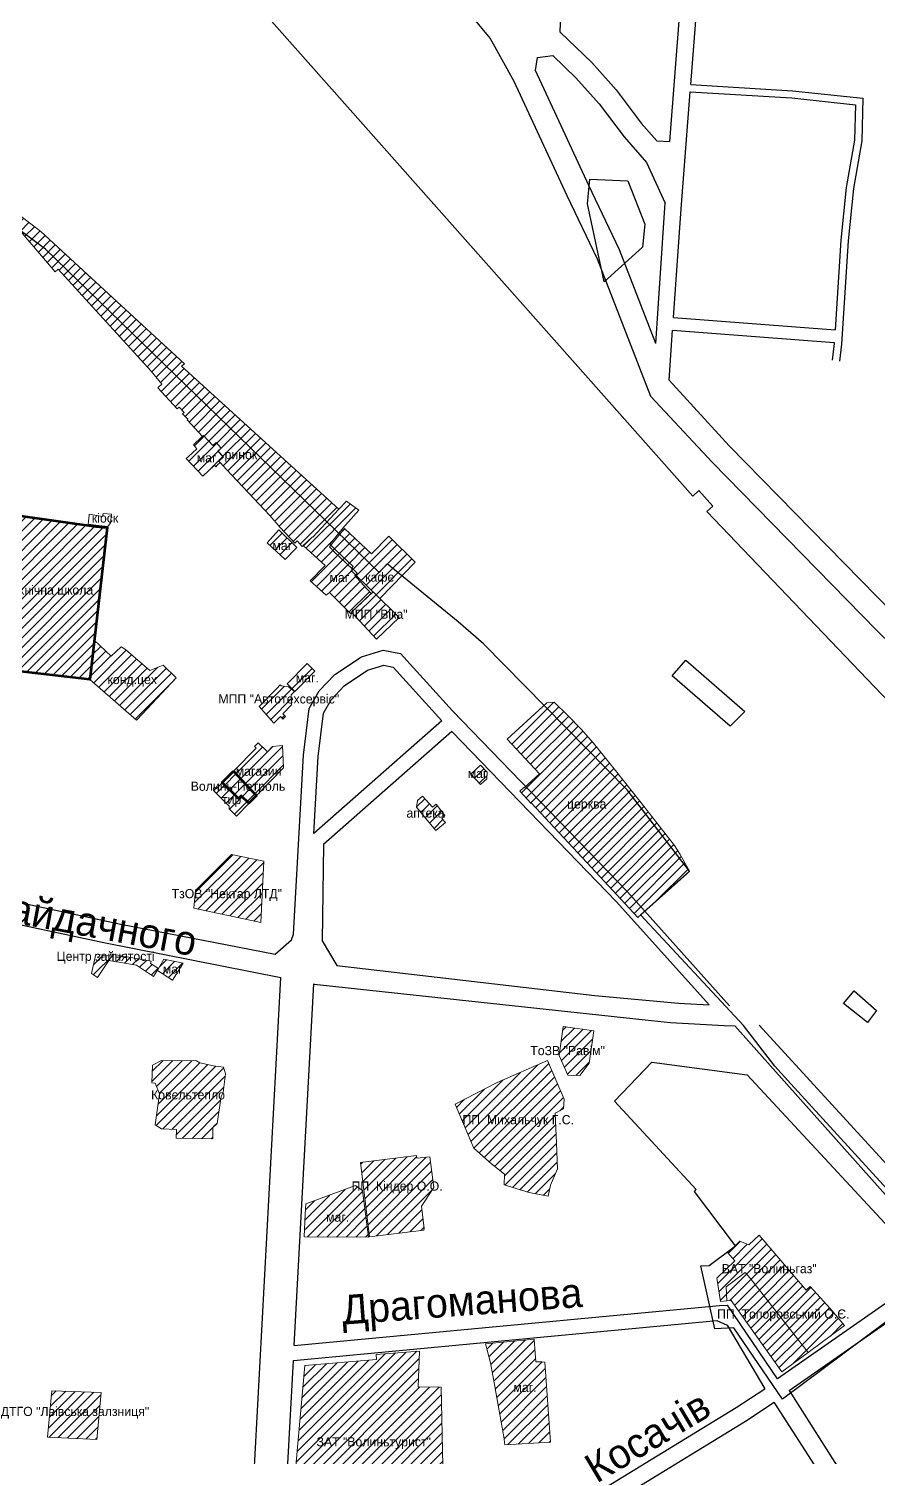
# Model space of a CAD drawing. Header units: millimetres. Extents: x 1379499 to 1411715, y 5652947 to 5671991.
# Drawn here: x 1403749 to 1404213, y 5658619 to 5659398 of the extents above; entities that cross this region are included whole.
import ezdxf
from ezdxf.enums import TextEntityAlignment as Align

# ---------------------------------------------------------------- set-up
doc = ezdxf.new("R2010")
doc.units = ezdxf.units.MM
doc.layers.add('_5Інше', color=252, linetype='Continuous', lineweight=25)
for name, color, linetype in [('вулиці', 7, 'Continuous'), ('ВулНазва', 7, 'Continuous'), ('на область', 5, 'Continuous')]:
    doc.layers.add(name, color=color, linetype=linetype)
picture_1 = doc.add_image_def('image1.bmp', size_in_pixel=(3370, 2384))
pattern_1 = [(45, (19203.3615, -9190.9644), (-2.6516504294, 2.6516504294), [])]

# ---------------------------------------------------------------- blocks, each defined once
blk = doc.blocks.new('ЛвЗд')
at = {"layer": '_5Інше', "color": 204, "linetype": 'Continuous'}
for points in [[(47723.211, 26396.857), (47977.079, 26107.139)], [(47624.72, 26243.919), (47513.153, 26326.874)], [(47920.638, 26266.963), (47922.009, 26280.367)], [(47922.009, 26280.367), (47942.671, 26279.36)], [(47942.671, 26279.36), (47951.894, 26255.607)], [(47929.485, 26224.367), (47920.638, 26266.963)], [(47951.894, 26255.607), (47950.462, 26243.084)], [(47805.651, 26066.481), (47624.72, 26243.919)], [(47929.485, 26224.367), (47950.462, 26243.084)], [(47977.079, 26107.139), (47980.455, 26110.157)], [(47980.455, 26110.157), (47988.05, 26101.638)], [(47988.05, 26101.638), (47984.657, 26098.665)], [(47984.657, 26098.665), (48103.333, 25973.135)], [(47810.065, 26071.1), (47805.651, 26066.481)], [(47848.732, 26039.341), (47810.065, 26071.1)], [(47862.416, 26027.223), (47848.732, 26039.341)], [(47940.318, 25947.027), (47862.416, 26027.223)], [(47965.281, 26009.154), (47972.731, 26017.561)], [(47972.731, 26017.561), (48004.843, 25989.514)], [(47996.712, 25981.399), (47965.281, 26009.154)], [(48004.843, 25989.514), (47996.712, 25981.399)], [(47974.058, 25902.431), (47940.318, 25947.027)], [(47947.158, 25878.927), (47974.058, 25902.431)], [(48003.117, 25818.085), (47947.158, 25878.927)], [(48057.653, 25829.754), (48063.573, 25836.742)], [(48063.573, 25836.742), (48075.79, 25825.909)], [(48070.837, 25819.377), (48057.653, 25829.754)], [(48075.79, 25825.909), (48070.837, 25819.377)], [(48020.106, 25795.81), (48003.117, 25818.085)], [(47932.523, 25777.357), (47952.968, 25798.506)], [(47952.968, 25798.506), (48004.867, 25791.225)], [(48028.653, 25786.214), (48020.106, 25795.81)], [(48004.867, 25791.225), (48105.291, 25681.834)], [(48144.53, 25658.031), (48028.653, 25786.214)], [(47976.808, 25728.749), (47932.523, 25777.357)], [(47975.865, 25727.78), (47976.808, 25728.749)], [(47998, 25698), (47975.865, 25727.78)], [(47983.539, 25687.267), (47998, 25698)], [(47979.021, 25687.082), (47983.539, 25687.267)], [(47986.524, 25652.809), (47979.021, 25687.082)], [(48101.48, 25671.97), (48023.101, 25614.147)], [(47996.795, 25653.33), (47986.524, 25652.809)], [(48023.101, 25614.147), (47996.795, 25653.33)]]:
    blk.add_lwpolyline(points, dxfattribs=at)

msp = doc.modelspace()

# ---------------------------------------------------------------- hatches: boundary and pattern name
at = {"layer": 'вулиці', "lineweight": -2}
h = msp.add_hatch(dxfattribs=at)
h.set_pattern_fill('ANSI31', color=2, scale=30, style=0)
h.set_pattern_definition(pattern_1)
h.paths.add_polyline_path([(1403880.85, 5659132.73), (1403886.61, 5659126.32), (1403894.49, 5659117.79), (1403895.75, 5659118.93), (1403898.54, 5659115.87), (1403904.2, 5659121.15), (1403904.4, 5659120.98), (1403918.57, 5659136.18), (1403832.77, 5659214.25), (1403834.23, 5659215.53), (1403755.89, 5659287.65), (1403683.3, 5659343.09), (1403678.3, 5659335.18), (1403673.04, 5659326.35), (1403665.96, 5659330.57), (1403662.14, 5659325.16), (1403709.55, 5659292.99), (1403714.25, 5659290.01), (1403716.81, 5659288.24), (1403721.14, 5659294.19), (1403723.3, 5659291.46), (1403730.56, 5659298.9), (1403736.16, 5659293.35), (1403736.86, 5659293.93), (1403739.34, 5659291.06), (1403740.24, 5659291.81), (1403742.78, 5659288.77), (1403743.58, 5659289.43), (1403763.74, 5659265.69), (1403765.41, 5659267.11), (1403816.13, 5659211.46), (1403821.97, 5659204.53), (1403820.13, 5659202.85), (1403819.72, 5659202.51), (1403830.33, 5659190.91), (1403831.38, 5659191.89), (1403834.09, 5659189.02), (1403833.31, 5659188.28), (1403836.1, 5659185.31), (1403835.75, 5659184.99), (1403844.06, 5659175.9), (1403844.65, 5659176.45), (1403849.8, 5659171), (1403851.6, 5659172.7), (1403854.4, 5659169.61), (1403852.63, 5659167.96), (1403855.52, 5659164.88), (1403853.01, 5659162.51), (1403853.77, 5659161.7), (1403857.19, 5659157.97)])
h = msp.add_hatch(dxfattribs=at)
h.set_pattern_fill('ANSI31', color=2, scale=30, style=0)
h.set_pattern_definition(pattern_1)
h.paths.add_polyline_path([(1403841.05, 5659169.23), (1403836.4, 5659164.85), (1403835.31, 5659163.82), (1403844.27, 5659154.28), (1403850.61, 5659160.25), (1403851.36, 5659159.44), (1403852.13, 5659160.22), (1403853.73, 5659161.67), (1403852.96, 5659162.47), (1403855.47, 5659164.84), (1403852.58, 5659167.92), (1403854.35, 5659169.57), (1403851.56, 5659172.66), (1403849.75, 5659170.96), (1403844.6, 5659176.41), (1403843.68, 5659175.54), (1403839.14, 5659171.28)])
h.paths.add_polyline_path([(1403839.32, 5659161.73), (1403853.49, 5659161.73), (1403853.49, 5659166.73), (1403839.32, 5659166.73)], flags=24)
h = msp.add_hatch(dxfattribs=at)
h.set_pattern_fill('ANSI31', color=5, scale=30, style=0)
h.set_pattern_definition(pattern_1)
h.paths.add_polyline_path([(1403704.74, 5659138.31), (1403701.84, 5659124.12), (1403701.21, 5659119.1), (1403698.12, 5659119.5), (1403697.41, 5659113.9), (1403700.5, 5659113.5), (1403698.37, 5659096.78), (1403694.93, 5659071.87), (1403693.48, 5659059.59), (1403717.15, 5659056.62), (1403716.51, 5659050.92), (1403782.68, 5659043.42), (1403785.1, 5659064.86), (1403785.11, 5659064.86), (1403785.1, 5659064.86), (1403785.1, 5659064.86), (1403785.11, 5659064.86), (1403792.06, 5659126.19), (1403785.9, 5659126.89)])
h.paths.add_polyline_path([(1403680.63, 5659088.5), (1403803.13, 5659088.5), (1403803.13, 5659096), (1403680.63, 5659096)], flags=9)
h.paths.add_polyline_path([(1403688.08, 5658996.96), (1403710.64, 5659155.36), (1403686.88, 5659158.75), (1403664.32, 5659000.34)], flags=9)
h = msp.add_hatch(dxfattribs=at)
h.set_pattern_fill('ANSI31', color=2, scale=30, style=0)
h.set_pattern_definition(pattern_1)
h.paths.add_polyline_path([(1403916.17, 5659112.86), (1403913.39, 5659115.72), (1403914.16, 5659116.66), (1403913.68, 5659117.16), (1403918.51, 5659123.02), (1403912.1, 5659129.24), (1403904.4, 5659120.98), (1403904.2, 5659121.15), (1403899.24, 5659116.17), (1403911.16, 5659105.57), (1403902.94, 5659097.21), (1403911.56, 5659089.31), (1403913.39, 5659090.85), (1403924.82, 5659079.29), (1403925.52, 5659080), (1403936.22, 5659090.16), (1403928.37, 5659098.73), (1403927.23, 5659100.06), (1403927.66, 5659100.49), (1403925.34, 5659102.79), (1403926.04, 5659103.47)])
h.paths.add_polyline_path([(1403921.87, 5659127.1), (1403923.81, 5659129.31), (1403929.4, 5659135.79), (1403922.78, 5659140.69), (1403918.57, 5659136.18), (1403912.1, 5659129.24), (1403918.51, 5659123.02)])
h.paths.add_polyline_path([(1403911.76, 5659096.43), (1403925.92, 5659096.43), (1403925.92, 5659101.43), (1403911.76, 5659101.43)], flags=24)
h.paths.add_polyline_path([(1403915.54, 5659075.29), (1403962.21, 5659075.29), (1403962.21, 5659082.79), (1403915.54, 5659082.79)], flags=9)
h = msp.add_hatch(dxfattribs=at)
h.set_pattern_fill('ANSI31', color=2, scale=30, style=0)
h.set_pattern_definition(pattern_1)
h.paths.add_polyline_path([(1403879.44, 5659117.85), (1403889.32, 5659108.72), (1403895.7, 5659115.4), (1403885.77, 5659125.05)])
h.paths.add_polyline_path([(1403880.58, 5659113.91), (1403894.75, 5659113.91), (1403894.75, 5659118.91), (1403880.58, 5659118.91)], flags=25)
h = msp.add_hatch(dxfattribs=at)
h.set_pattern_fill('ANSI31', color=2, scale=30, style=0)
h.set_pattern_definition(pattern_1)
h.paths.add_polyline_path([(1403919, 5659122.54), (1403913.39, 5659115.72), (1403916.17, 5659112.86), (1403926.04, 5659103.47), (1403925.34, 5659102.79), (1403928.23, 5659099.92), (1403940.87, 5659087.53), (1403952.92, 5659099.83), (1403944.85, 5659106.39), (1403940.46, 5659101.74)])
h.paths.add_polyline_path([(1403944.85, 5659106.39), (1403952.92, 5659099.83), (1403960.25, 5659107.31), (1403945.78, 5659121.48), (1403936.4, 5659111.89), (1403921.58, 5659125.67), (1403919, 5659122.54), (1403940.46, 5659101.74)])
h.paths.add_polyline_path([(1403930.87, 5659096.06), (1403950.87, 5659096.06), (1403950.87, 5659101.06), (1403930.87, 5659101.06)], flags=25)
h = msp.add_hatch(dxfattribs=at)
h.set_pattern_fill('ANSI31', color=2, scale=30, style=0)
h.set_pattern_definition(pattern_1)
h.paths.add_polyline_path([(1403925.52, 5659080), (1403939.07, 5659065.27), (1403951.51, 5659077.12), (1403940.94, 5659087.6), (1403940.87, 5659087.53), (1403937.22, 5659091.11)])
h.paths.add_polyline_path([(1403915.54, 5659075.29), (1403962.21, 5659075.29), (1403962.21, 5659082.79), (1403915.54, 5659082.79)], flags=9)
h = msp.add_hatch(dxfattribs=at)
h.set_pattern_fill('ANSI31', color=2, scale=30, style=0)
h.set_pattern_definition(pattern_1)
h.paths.add_polyline_path([(1403829.81, 5659044.23), (1403822.65, 5659051.2), (1403815.34, 5659048.23), (1403802.11, 5659059.67), (1403799.73, 5659061.21), (1403794.3, 5659056.1), (1403785.1, 5659064.86), (1403782.68, 5659043.42), (1403808.1, 5659021.16), (1403811.41, 5659024.69)])
h.paths.add_polyline_path([(1403787.27, 5659039.5), (1403824.35, 5659039.5), (1403824.35, 5659045.75), (1403787.27, 5659045.75)], flags=24)
h = msp.add_hatch(dxfattribs=at)
h.set_pattern_fill('ANSI31', color=2, scale=30, style=0)
h.set_pattern_definition(pattern_1)
h.paths.add_polyline_path([(1403890.4, 5659040.96), (1403894.6, 5659036.87), (1403905.41, 5659047.97), (1403901.21, 5659052.07)])
h.paths.add_polyline_path([(1403893.43, 5659041.73), (1403909.26, 5659041.73), (1403909.26, 5659046.73), (1403893.43, 5659046.73)], flags=9)
h = msp.add_hatch(dxfattribs=at)
h.set_pattern_fill('ANSI31', color=2, scale=30, style=0)
h.set_pattern_definition(pattern_1)
h.paths.add_polyline_path([(1403884.67, 5659038.41), (1403875, 5659028.67), (1403883.11, 5659019.58), (1403886.63, 5659023.16), (1403888.06, 5659021.76), (1403889.46, 5659023.18), (1403888.04, 5659024.59), (1403892.76, 5659029.57), (1403892.45, 5659035.05), (1403894.28, 5659036.87), (1403891.1, 5659039.33), (1403887.08, 5659039.95), (1403886.59, 5659040.43)])
h.paths.add_polyline_path([(1403839.94, 5659028.38), (1403931.6, 5659028.38), (1403931.6, 5659035.88), (1403839.94, 5659035.88)], flags=9)
h = msp.add_hatch(dxfattribs=at)
h.set_pattern_fill('ANSI31', color=5, scale=30, style=0)
h.set_pattern_definition([(45, (19208.233, -9214.386), (-2.6516504294, 2.6516504294), [])])
h.paths.add_polyline_path([(1404020.95, 5659020.46), (1404010.37, 5659010.76), (1404027.96, 5658991.9), (1404019.65, 5658984.28), (1404019.48, 5658984.46), (1404017.3, 5658982.42), (1404023.55, 5658975.77), (1404023.71, 5658975.92), (1404056.4, 5658940.85), (1404081.7, 5658913.56), (1404102.13, 5658931.69), (1404080.7, 5658959.66)])
h.paths.add_polyline_path([(1404057.59, 5659008.54), (1404050.74, 5659016.25), (1404043.43, 5659023.65), (1404036.12, 5659031.05), (1404032.03, 5659030.61), (1404020.95, 5659020.46), (1404080.7, 5658959.66), (1404102.13, 5658931.69), (1404108.42, 5658937.27), (1404109.83, 5658938.68), (1404104.85, 5658947.87), (1404101.74, 5658952.8), (1404083.58, 5658975.97), (1404067.98, 5658995.43)])
h.paths.add_polyline_path([(1404041.92, 5658970.97), (1404065.68, 5658970.97), (1404065.68, 5658978.44), (1404041.92, 5658978.44)], flags=25)
h = msp.add_hatch(dxfattribs=at)
h.set_pattern_fill('ANSI31', color=2, scale=30, style=0)
h.set_pattern_definition(pattern_1)
h.paths.add_polyline_path([(1403879.54, 5659003.93), (1403874.53, 5659008.86), (1403872.5, 5659006.79), (1403873.42, 5659005.87), (1403861.04, 5658993.3), (1403870.25, 5658983.35), (1403873.54, 5658980.11), (1403888.28, 5658995.08), (1403887.78, 5659007.32), (1403882.34, 5659006.78)])
h.paths.add_polyline_path([(1403857.64, 5658990.79), (1403891.81, 5658990.79), (1403891.81, 5658995.79), (1403857.64, 5658995.79)], flags=9)
h.paths.add_polyline_path([(1403828.93, 5658980.6), (1403898.1, 5658980.6), (1403898.1, 5658988.1), (1403828.93, 5658988.1)], flags=9)
h = msp.add_hatch(dxfattribs=at)
h.set_pattern_fill('ANSI31', color=5, scale=50, style=0)
h.set_pattern_definition([(45, (19203.3615, -9190.9644), (-4.4194173824, 4.4194173824), [])])
h.paths.add_polyline_path([(1403676.57, 5658938.57), (1403721.1, 5658931.73), (1403734.82, 5658983.6), (1403682.7, 5658992.8)])
h.paths.add_polyline_path([(1403666.96, 5658958.39), (1403760.29, 5658958.39), (1403760.29, 5658965.89), (1403666.96, 5658965.89)], flags=9)
h.paths.add_polyline_path([(1403666.75, 5658965.86), (1403760.5, 5658965.86), (1403760.5, 5658974.61), (1403666.75, 5658974.61)], flags=9)
h = msp.add_hatch(dxfattribs=at)
h.set_pattern_fill('ANSI31', color=2, scale=30, style=0)
h.set_pattern_definition(pattern_1)
h.paths.add_polyline_path([(1403861.04, 5658993.3), (1403855.26, 5658987.44), (1403854.92, 5658987.09), (1403863.8, 5658978.35), (1403865.27, 5658979.85), (1403869.34, 5658975.85), (1403873.54, 5658980.11), (1403870.25, 5658983.35)])
h.paths.add_polyline_path([(1403828.93, 5658980.6), (1403898.1, 5658980.6), (1403898.1, 5658988.1), (1403828.93, 5658988.1)], flags=9)
h.paths.add_polyline_path([(1403852.53, 5658974.62), (1403867.53, 5658974.62), (1403867.53, 5658979.62), (1403852.53, 5658979.62)], flags=9)
h = msp.add_hatch(dxfattribs=at)
h.set_pattern_fill('ANSI31', color=2, scale=30, style=0)
h.set_pattern_definition(pattern_1)
h.paths.add_polyline_path([(1403999.28, 5658989.08), (1403999.5, 5658992.72), (1403995.89, 5658996.65), (1403990.51, 5658991.69), (1403995.82, 5658985.97)])
h.paths.add_polyline_path([(1403987.14, 5658989.55), (1404001.31, 5658989.55), (1404001.31, 5658994.55), (1403987.14, 5658994.55)], flags=9)
h = msp.add_hatch(dxfattribs=at)
h.set_pattern_fill('ANSI31', color=2, scale=30, style=0)
h.set_pattern_definition(pattern_1)
h.paths.add_polyline_path([(1403863.83, 5658978.2), (1403854.95, 5658986.94), (1403851.66, 5658983.6), (1403850.73, 5658984.51), (1403849.9, 5658983.67), (1403850.48, 5658983.1), (1403850.07, 5658982.69), (1403858.67, 5658974.24), (1403858.73, 5658972.76), (1403862.65, 5658968.86), (1403869.37, 5658975.7), (1403865.3, 5658979.7)])
h.paths.add_polyline_path([(1403852.53, 5658974.62), (1403867.53, 5658974.62), (1403867.53, 5658979.62), (1403852.53, 5658979.62)], flags=25)
h = msp.add_hatch(dxfattribs=at)
h.set_pattern_fill('ANSI31', color=2, scale=30, style=0)
h.set_pattern_definition(pattern_1)
h.paths.add_polyline_path([(1403964.13, 5658979.62), (1403961.5, 5658977.36), (1403960.97, 5658973.6), (1403968.48, 5658964.45), (1403971.46, 5658961.04), (1403976.76, 5658965.26), (1403974.75, 5658967.51), (1403976.44, 5658969.2), (1403971.64, 5658975.29), (1403969.72, 5658973.65)])
h.paths.add_polyline_path([(1403950.82, 5658967.96), (1403980.82, 5658967.96), (1403980.82, 5658972.96), (1403950.82, 5658972.96)], flags=9)
h = msp.add_hatch(dxfattribs=at)
h.set_pattern_fill('ANSI31', color=2, scale=30, style=0)
h.set_pattern_definition(pattern_1)
h.paths.add_polyline_path([(1403859.89, 5658947.92), (1403840.34, 5658928.21), (1403839.33, 5658918.52), (1403875.95, 5658910.82), (1403877.55, 5658944.2)])
h.paths.add_polyline_path([(1403814.71, 5658921.43), (1403900.12, 5658921.43), (1403900.12, 5658930.18), (1403814.71, 5658930.18)], flags=9)
h = msp.add_hatch(dxfattribs=at)
h.set_pattern_fill('ANSI31', color=5, scale=30, style=0)
h.set_pattern_definition(pattern_1)
h.paths.add_polyline_path([(1403783.53, 5658882.86), (1403786.88, 5658880.68), (1403792.97, 5658890.09), (1403808.15, 5658887.42), (1403817.47, 5658881.39), (1403820.19, 5658885.59), (1403815.82, 5658888.41), (1403816.05, 5658889.69), (1403793.9, 5658893.68), (1403793.67, 5658892.41), (1403785.95, 5658893.49)])
h.paths.add_polyline_path([(1403750.65, 5658887.41), (1403831.9, 5658887.41), (1403831.9, 5658896.16), (1403750.65, 5658896.16)], flags=9)
h = msp.add_hatch(dxfattribs=at)
h.set_pattern_fill('ANSI31', color=2, scale=30, style=0)
h.set_pattern_definition(pattern_1)
h.paths.add_polyline_path([(1403823.03, 5658890.75), (1403820.19, 5658885.59), (1403819.53, 5658884.57), (1403827.76, 5658879.36), (1403833.62, 5658888.51)])
h.paths.add_polyline_path([(1403820.76, 5658882.81), (1403834.93, 5658882.81), (1403834.93, 5658887.81), (1403820.76, 5658887.81)], flags=9)
h = msp.add_hatch(dxfattribs=at)
h.set_pattern_fill('ANSI31', color=2, scale=30, style=0)
h.set_pattern_definition(pattern_1)
h.paths.add_polyline_path([(1404038.74, 5658838.29), (1404043.56, 5658827.51), (1404050.09, 5658827.23), (1404055.19, 5658833.98), (1404057.67, 5658851.67), (1404040.88, 5658854.06)])
h.paths.add_polyline_path([(1404015.05, 5658837.24), (1404071.72, 5658837.24), (1404071.72, 5658844.74), (1404015.05, 5658844.74)], flags=9)
h = msp.add_hatch(dxfattribs=at)
h.set_pattern_fill('ANSI31', color=204, scale=30, style=0)
h.set_pattern_definition(pattern_1)
h.paths.add_polyline_path([(1403821.76, 5658835.54), (1403816.89, 5658832.89), (1403816.45, 5658823.35), (1403818.37, 5658823.17), (1403820.61, 5658817.23), (1403818.38, 5658800.31), (1403821.74, 5658798.22), (1403829.87, 5658797.85), (1403829.74, 5658793.15), (1403849.83, 5658792.66), (1403849.76, 5658799.02), (1403852.12, 5658801.03), (1403854.35, 5658815.93), (1403855.49, 5658817.97), (1403856.69, 5658828.17), (1403855.64, 5658831.92), (1403850.19, 5658832.65), (1403842.72, 5658834.17), (1403840.82, 5658835.24)])
h.paths.add_polyline_path([(1403808.75, 5658812.98), (1403863.75, 5658812.98), (1403863.75, 5658820.48), (1403808.75, 5658820.48)], flags=9)
h = msp.add_hatch(dxfattribs=at)
h.set_pattern_fill('ANSI31', color=2, scale=30, style=0)
h.set_pattern_definition(pattern_1)
h.paths.add_polyline_path([(1404036.5, 5658806.68), (1404041.1, 5658809.05), (1404041.53, 5658814.41), (1404032.36, 5658835.4), (1404004.86, 5658823.39), (1403981.94, 5658811.71), (1403985.47, 5658803.45), (1403992.24, 5658787.64), (1404001.77, 5658779.12), (1404009.02, 5658773.49), (1404008.68, 5658767.6), (1404022.35, 5658763.41), (1404032.68, 5658761.47), (1404034.01, 5658767.55), (1404037.87, 5658776.37), (1404037.23, 5658790.47)])
h.paths.add_polyline_path([(1403975.2, 5658798.71), (1404057.7, 5658798.71), (1404057.7, 5658806.21), (1403975.2, 5658806.21)], flags=9)
h = msp.add_hatch(dxfattribs=at)
h.set_pattern_fill('ANSI31', color=2, scale=30, style=0)
h.set_pattern_definition(pattern_1)
h.paths.add_polyline_path([(1403930.37, 5658779.92), (1403935.3, 5658739.36), (1403964.87, 5658742.99), (1403965.19, 5658743.84), (1403963.63, 5658756.08), (1403970.37, 5658766.24), (1403968.23, 5658782.97), (1403961.03, 5658782.13), (1403960.86, 5658783.58)])
h.paths.add_polyline_path([(1403915.95, 5658761.97), (1403984.7, 5658761.97), (1403984.7, 5658770.72), (1403915.95, 5658770.72)], flags=9)
h = msp.add_hatch(dxfattribs=at)
h.set_pattern_fill('ANSI31', color=2, scale=30, style=0)
h.set_pattern_definition(pattern_1)
h.paths.add_polyline_path([(1403934.73, 5658739.05), (1403931.48, 5658764.54), (1403927.61, 5658767.22), (1403900.49, 5658757.2), (1403900.2, 5658751.61), (1403899.54, 5658739.27)])
h.paths.add_polyline_path([(1403909.97, 5658747.49), (1403925.8, 5658747.49), (1403925.8, 5658752.49), (1403909.97, 5658752.49)], flags=24)
h = msp.add_hatch(dxfattribs=at)
h.set_pattern_fill('ANSI31', color=164, scale=30, style=0)
h.set_pattern_definition(pattern_1)
h.paths.add_polyline_path([(1404147.91, 5658740.17), (1404142.36, 5658734.86), (1404137.32, 5658737), (1404134.85, 5658734.57), (1404134.98, 5658734.4), (1404133.69, 5658733.43), (1404130.73, 5658730.52), (1404134.58, 5658726.14), (1404124.87, 5658716.7), (1404126.75, 5658703.96), (1404130.25, 5658704.36), (1404129.94, 5658712.01), (1404140.21, 5658719.74), (1404142.92, 5658716.66), (1404174.61, 5658676.17), (1404194.45, 5658690.87), (1404186.69, 5658700.16), (1404175.72, 5658712.2), (1404173.48, 5658710.24)])
h.paths.add_polyline_path([(1404117.98, 5658718.14), (1404188.81, 5658718.14), (1404188.81, 5658725.64), (1404117.98, 5658725.64)], flags=9)
h.paths.add_polyline_path([(1404112.34, 5658692.88), (1404209.84, 5658692.88), (1404209.84, 5658700.38), (1404112.34, 5658700.38)], flags=9)
h = msp.add_hatch(dxfattribs=at)
h.set_pattern_fill('ANSI31', color=2, scale=30, style=0)
h.set_pattern_definition(pattern_1)
h.paths.add_polyline_path([(1404160.28, 5658665.55), (1404174.61, 5658676.17), (1404142.92, 5658716.66), (1404140.21, 5658719.74), (1404129.94, 5658712.01), (1404130.25, 5658704.37), (1404132.72, 5658704.64)])
h.paths.add_polyline_path([(1404112.34, 5658692.88), (1404209.84, 5658692.88), (1404209.84, 5658700.38), (1404112.34, 5658700.38)], flags=9)
h = msp.add_hatch(dxfattribs=at)
h.set_pattern_fill('ANSI31', color=2, scale=30, style=0)
h.set_pattern_definition(pattern_1)
h.paths.add_polyline_path([(1404026.13, 5658671.1), (1404025.94, 5658673.46), (1404025.75, 5658675.79), (1404025.14, 5658683.47), (1403998.61, 5658680.94), (1404001.28, 5658670.62), (1404003.8, 5658656.8), (1404003.83, 5658656.63), (1404008.64, 5658630.24), (1404009.17, 5658625.84), (1404034.04, 5658627.28), (1404030.92, 5658670.97), (1404029.19, 5658671.16)])
h.paths.add_polyline_path([(1404012.23, 5658654.64), (1404028.06, 5658654.64), (1404028.06, 5658659.64), (1404012.23, 5658659.64)], flags=24)
h = msp.add_hatch(dxfattribs=at)
h.set_pattern_fill('ANSI31', color=2, scale=30, style=0)
h.set_pattern_definition(pattern_1)
h.paths.add_polyline_path([(1403974.93, 5658631.44), (1403974.39, 5658657.22), (1403961.82, 5658657.43), (1403962.48, 5658676.98), (1403938.96, 5658675.14), (1403939.03, 5658672.28), (1403900.04, 5658669.08), (1403896.61, 5658631.44)])
h.paths.add_polyline_path([(1403896.61, 5658631.44), (1403891.53, 5658575.81), (1403919.65, 5658573.5), (1403920.81, 5658573.48), (1403929.69, 5658573.36), (1403965.04, 5658573.96), (1403968.71, 5658610.66), (1403975.29, 5658614.34), (1403974.93, 5658631.44)])
h.paths.add_polyline_path([(1403902.92, 5658621.8), (1403972.26, 5658621.8), (1403972.26, 5658631.69), (1403902.92, 5658631.69)], flags=9)
h = msp.add_hatch(dxfattribs=at)
h.set_pattern_fill('ANSI31', color=12, scale=30, style=0)
h.set_pattern_definition(pattern_1)
h.paths.add_polyline_path([(1403788.82, 5658654.38), (1403761.86, 5658655.31), (1403759.71, 5658631.44), (1403786.79, 5658631.44)])
h.paths.add_polyline_path([(1403786.79, 5658631.44), (1403759.71, 5658631.44), (1403759.59, 5658630.07), (1403786.56, 5658628.81)])
h.paths.add_polyline_path([(1403730.7, 5658638.55), (1403818.41, 5658638.55), (1403818.41, 5658648.34), (1403730.7, 5658648.34)], flags=9)

# ---------------------------------------------------------------- linework, layer by layer
at = {"layer": 'вулиці', "color": 7}
for points in [[(1404318.62, 5658976.38), (1404320.4, 5658986.08), (1404316.76, 5658997.38), (1404285.88, 5659013.83), (1404245.51, 5659037.3), (1404212.06, 5659070.11), (1404122.2, 5659161.86), (1404088.75, 5659197.68), (1404059.78, 5659272.58), (1404043.21, 5659307.21), (1404014.26, 5659369.6), (1404001.14, 5659393.18), (1403976.46, 5659423.15), (1403935.63, 5659458.51), (1403885.28, 5659489.96), (1403806.33, 5659536.54), (1403715.64, 5659592.83), (1403654.96, 5659642.4), (1403595, 5659696.24), (1403521.94, 5659763.41), (1403415.43, 5659863.34), (1403224.86, 5660040.03), (1402945.59, 5660307.73)], [(1404039.36, 5659396.4), (1404040.43, 5659426.81), (1404045.82, 5659498.65), (1404053.4, 5659596.43)], [(1404099.2, 5659336.88), (1404107.57, 5659445.22), (1404116.91, 5659565.85), (1404118.9, 5659594.65)], [(1404110.63, 5659367.91), (1404115.85, 5659435.55)], [(1404039.36, 5659396.4), (1404056.55, 5659380), (1404069.92, 5659365.04), (1404083.51, 5659346.85), (1404091.98, 5659337.12), (1404099.2, 5659336.88)], [(1404025.86, 5659375.51), (1404026.87, 5659382.69), (1404035.26, 5659383.73), (1404047.92, 5659371.65), (1404060.63, 5659357.43), (1404074.17, 5659339.31), (1404086.35, 5659325.3), (1404096.61, 5659303.23)], [(1404091.46, 5659226.72), (1404071.73, 5659277.73), (1404054.97, 5659312.75), (1404025.86, 5659375.51)], [(1404110.63, 5659367.91), (1404166.02, 5659364.56), (1404204.56, 5659360.43), (1404203.94, 5659337.16), (1404199.4, 5659311.15), (1404196.55, 5659282.63), (1404192.88, 5659226.29), (1404191.81, 5659217.04)], [(1404101.19, 5659240.87), (1404105.39, 5659300.07), (1404110.32, 5659363.92)], [(1404110.32, 5659363.92), (1404165.69, 5659360.58), (1404200.46, 5659356.85), (1404199.94, 5659337.56), (1404195.43, 5659311.7), (1404192.57, 5659282.96), (1404189.39, 5659234.17)], [(1404091.46, 5659226.72), (1404096.41, 5659300.72), (1404096.61, 5659303.23)], [(1404101.19, 5659240.87), (1404189.39, 5659234.17)], [(1404098.76, 5659206.65), (1404100.69, 5659233.89)], [(1404100.69, 5659233.89), (1404188.93, 5659227.18)], [(1404188.93, 5659227.18), (1404188.9, 5659226.65), (1404187.84, 5659217.5)], [(1404251.96, 5659049.18), (1404221.26, 5659079.3), (1404131.59, 5659170.85), (1404098.76, 5659206.65)], [(1403883.72, 5658893.41), (1403892.64, 5658901.3), (1403893.73, 5658904.41), (1403899.22, 5659002.03), (1403902.33, 5659027.47), (1403907.83, 5659037.09), (1403916.28, 5659046.12), (1403930.82, 5659055.73), (1403942.65, 5659059.37), (1403952.27, 5659057.45), (1403980.57, 5659026.16), (1404075.98, 5658927.43), (1404131.77, 5658865.39)], [(1403904.84, 5658959.34), (1403907.2, 5659001.32), (1403910.08, 5659024.9), (1403914.31, 5659032.3), (1403921.48, 5659039.96), (1403934.27, 5659048.42), (1403943.07, 5659051.13), (1403948.11, 5659050.13), (1403974.72, 5659020.7)], [(1403974.72, 5659020.7), (1403904.84, 5658959.34)], [(1403980.29, 5659014.94), (1403910.11, 5658953.33)], [(1403980.29, 5659014.94), (1404070.12, 5658921.97), (1404120.54, 5658865.91)], [(1403910.11, 5658953.33), (1403909.49, 5658900.84), (1403917.38, 5658887.32)], [(1403673.09, 5658933.66), (1403741.23, 5658922.39), (1403799.51, 5658909.88), (1403883.72, 5658893.41)], [(1403667.81, 5658923.48), (1403732.95, 5658911.95), (1403790.34, 5658899.77), (1403886.97, 5658880.76)], [(1403917.38, 5658887.32), (1404058.22, 5658870.92), (1404103.95, 5658866.68), (1404120.54, 5658865.91)], [(1403870.38, 5658573.39), (1403886.97, 5658880.76)], [(1403894.16, 5658679.97), (1403904.81, 5658877.25)], [(1403904.81, 5658877.25), (1403905.1, 5658877.19), (1404085.72, 5658857.64), (1404099.46, 5658856.15), (1404128.81, 5658854.63), (1404134.72, 5658854.44)], [(1404134.72, 5658854.44), (1404243.74, 5658731.98)], [(1404147.92, 5658854.83), (1404253.24, 5658739.78)], [(1404157.74, 5658661.8), (1404157.95, 5658661.98), (1404238.99, 5658718.51), (1404243.74, 5658731.98)], [(1404164.29, 5658655.42), (1404246.52, 5658712.78), (1404256.93, 5658715.85)], [(1403894.16, 5658679.97), (1404126.2, 5658701.82), (1404130.45, 5658701.94)], [(1404130.45, 5658701.94), (1404157.74, 5658661.8)], [(1403893.73, 5658671.89), (1404124.81, 5658693.65), (1404130.39, 5658691.09), (1404151.03, 5658656.37)], [(1403833.9, 5658262.9), (1403858.43, 5658309.06), (1403865.08, 5658331.88), (1403887.64, 5658559.05), (1403893.73, 5658671.89)], [(1403888.45, 5658574.2), (1403920.81, 5658573.48), (1403986.05, 5658572.61), (1404002.45, 5658573.2), (1404017.69, 5658575.69), (1404064.61, 5658602.81), (1404135.41, 5658646.18), (1404151.03, 5658656.37)], [(1404164.29, 5658655.42), (1404192.59, 5658610.63), (1404242.47, 5658544.58), (1404263.73, 5658521.16), (1404258.09, 5658511.94), (1404329.81, 5658432.17), (1404344.57, 5658429.18), (1404387.51, 5658387.37)], [(1403887.98, 5658565.38), (1403920.34, 5658564.48), (1403986.15, 5658563.61), (1404003.34, 5658564.23), (1404020.76, 5658567.07), (1404069.22, 5658595.07), (1404140.5, 5658638.74), (1404156.06, 5658649.1)], [(1404244.62, 5658514.7), (1404242.93, 5658516.84), (1404227.16, 5658544.73), (1404207.33, 5658570.79), (1404178.08, 5658614.83), (1404156.06, 5658649.1)]]:
    msp.add_lwpolyline(points, dxfattribs=at)
at = {"layer": 'ВулНазва', "color": 7, "lineweight": 9}
msp.add_lwpolyline([(1403683.3, 5659343.09), (1403755.89, 5659287.65), (1403834.23, 5659215.53), (1403832.77, 5659214.25), (1403918.57, 5659136.18), (1403904.4, 5659120.98), (1403904.2, 5659121.15), (1403898.54, 5659115.87), (1403895.75, 5659118.93), (1403894.49, 5659117.79), (1403886.61, 5659126.32), (1403880.85, 5659132.73), (1403857.19, 5659157.97), (1403853.77, 5659161.7), (1403853.01, 5659162.51), (1403855.52, 5659164.88), (1403852.63, 5659167.96), (1403854.4, 5659169.61), (1403851.61, 5659172.7), (1403849.8, 5659171), (1403844.65, 5659176.45), (1403844.07, 5659175.9), (1403835.75, 5659184.99), (1403836.1, 5659185.31), (1403833.31, 5659188.28), (1403834.09, 5659189.02), (1403831.38, 5659191.89), (1403830.33, 5659190.91), (1403819.72, 5659202.51), (1403820.13, 5659202.85), (1403821.97, 5659204.53), (1403816.13, 5659211.46), (1403765.41, 5659267.11), (1403765.41, 5659267.11), (1403763.74, 5659265.69), (1403743.58, 5659289.43)], dxfattribs=at)
for points in [[(1403835.31, 5659163.82), (1403836.4, 5659164.85), (1403841.05, 5659169.23), (1403839.14, 5659171.28), (1403843.68, 5659175.54), (1403844.6, 5659176.41), (1403849.75, 5659170.96), (1403851.56, 5659172.66), (1403854.35, 5659169.57), (1403852.58, 5659167.92), (1403855.47, 5659164.84), (1403852.96, 5659162.47), (1403853.73, 5659161.67), (1403852.13, 5659160.22), (1403851.36, 5659159.44), (1403850.61, 5659160.25), (1403844.27, 5659154.28), (1403835.31, 5659163.82)], [(1403902.94, 5659097.21), (1403911.16, 5659105.57), (1403899.24, 5659116.17), (1403904.2, 5659121.15), (1403904.4, 5659120.98), (1403918.57, 5659136.18), (1403922.78, 5659140.69), (1403929.4, 5659135.79), (1403923.81, 5659129.31), (1403921.87, 5659127.1), (1403913.68, 5659117.16), (1403916.46, 5659114.3), (1403926.33, 5659104.91), (1403925.63, 5659104.22), (1403928.52, 5659101.35), (1403927.23, 5659100.06), (1403928.37, 5659098.73), (1403936.22, 5659090.16), (1403925.52, 5659080), (1403924.82, 5659079.29), (1403913.39, 5659090.85), (1403911.56, 5659089.31), (1403902.94, 5659097.21)], [(1403794.5, 5659133.49), (1403793.97, 5659128.78), (1403792.4, 5659126.84), (1403786, 5659127.55), (1403781.67, 5659128.03), (1403782.04, 5659131.43), (1403782.22, 5659133.06), (1403782.27, 5659133.5), (1403789.58, 5659132.34), (1403789.86, 5659133.81), (1403794.5, 5659133.49)], [(1403885.77, 5659125.05), (1403895.7, 5659115.4), (1403889.32, 5659108.72), (1403879.44, 5659117.85), (1403885.77, 5659125.05)], [(1403921.58, 5659125.67), (1403936.4, 5659111.89), (1403945.78, 5659121.48), (1403960.25, 5659107.31), (1403940.87, 5659087.53), (1403928.23, 5659099.92), (1403925.34, 5659102.79), (1403926.04, 5659103.47), (1403916.17, 5659112.86), (1403913.39, 5659115.72), (1403921.58, 5659125.67)], [(1403937.32, 5659091.2), (1403951.51, 5659077.12), (1403939.07, 5659065.27), (1403925.52, 5659080), (1403937.32, 5659091.2)], [(1403785.1, 5659064.86), (1403794.3, 5659056.1), (1403799.73, 5659061.21), (1403802.11, 5659059.67), (1403815.34, 5659048.23), (1403822.65, 5659051.2), (1403829.81, 5659044.23), (1403811.41, 5659024.69), (1403808.1, 5659021.16), (1403782.68, 5659043.42), (1403785.1, 5659064.86)], [(1403890.4, 5659040.96), (1403901.21, 5659052.07), (1403905.41, 5659047.97), (1403894.6, 5659036.87), (1403890.4, 5659040.96)], [(1403875, 5659028.67), (1403884.67, 5659038.41), (1403886.59, 5659040.43), (1403887.08, 5659039.95), (1403891.1, 5659039.33), (1403894.28, 5659036.87), (1403892.45, 5659035.05), (1403892.76, 5659029.57), (1403888.04, 5659024.59), (1403889.46, 5659023.18), (1403888.06, 5659021.76), (1403886.63, 5659023.16), (1403883.11, 5659019.58), (1403875, 5659028.67)], [(1404036.12, 5659031.05), (1404043.43, 5659023.65), (1404050.74, 5659016.25), (1404057.59, 5659008.54), (1404067.98, 5658995.43), (1404083.58, 5658975.97), (1404101.74, 5658952.8), (1404104.85, 5658947.87), (1404109.83, 5658938.68), (1404108.42, 5658937.27), (1404081.7, 5658913.56), (1404056.4, 5658940.85), (1404023.71, 5658975.92), (1404023.55, 5658975.77), (1404017.3, 5658982.42), (1404019.48, 5658984.46), (1404019.65, 5658984.28), (1404027.96, 5658991.9), (1404010.37, 5659010.76), (1404032.03, 5659030.61), (1404036.12, 5659031.05)], [(1403873.54, 5658980.11), (1403870.25, 5658983.35), (1403861.04, 5658993.3), (1403873.42, 5659005.87), (1403872.5, 5659006.79), (1403874.53, 5659008.86), (1403879.54, 5659003.93), (1403882.34, 5659006.78), (1403887.78, 5659007.32), (1403888.28, 5658995.08), (1403873.54, 5658980.11)], [(1403995.82, 5658985.97), (1403990.51, 5658991.69), (1403995.89, 5658996.65), (1403999.5, 5658992.72), (1403999.28, 5658989.08), (1403995.82, 5658985.97)], [(1403850.07, 5658982.69), (1403850.48, 5658983.1), (1403849.9, 5658983.67), (1403850.73, 5658984.51), (1403851.66, 5658983.6), (1403854.95, 5658986.94), (1403863.83, 5658978.2), (1403865.3, 5658979.7), (1403869.37, 5658975.7), (1403862.65, 5658968.86), (1403858.73, 5658972.76), (1403858.67, 5658974.24), (1403850.07, 5658982.69)], [(1403964.13, 5658979.62), (1403969.72, 5658973.65), (1403971.64, 5658975.29), (1403976.44, 5658969.2), (1403974.75, 5658967.51), (1403976.76, 5658965.26), (1403971.46, 5658961.04), (1403968.48, 5658964.45), (1403960.97, 5658973.6), (1403961.5, 5658977.36), (1403964.13, 5658979.62)], [(1403877.55, 5658944.2), (1403875.95, 5658910.82), (1403839.33, 5658918.52), (1403840.34, 5658928.21), (1403859.89, 5658947.92), (1403877.55, 5658944.2)], [(1403793.9, 5658893.68), (1403816.05, 5658889.69), (1403815.82, 5658888.41), (1403820.19, 5658885.59), (1403817.47, 5658881.39), (1403808.15, 5658887.42), (1403792.97, 5658890.09), (1403786.88, 5658880.68), (1403783.53, 5658882.86), (1403785.95, 5658893.49), (1403793.67, 5658892.41), (1403793.9, 5658893.68)], [(1403819.53, 5658884.57), (1403820.19, 5658885.59), (1403823.03, 5658890.75), (1403833.62, 5658888.51), (1403827.76, 5658879.36), (1403819.53, 5658884.57)], [(1404057.67, 5658851.67), (1404055.19, 5658833.98), (1404050.09, 5658827.23), (1404043.56, 5658827.51), (1404038.74, 5658838.29), (1404040.88, 5658854.06), (1404057.67, 5658851.67)], [(1403840.82, 5658835.24), (1403842.72, 5658834.17), (1403850.19, 5658832.65), (1403855.64, 5658831.92), (1403856.69, 5658828.17), (1403855.49, 5658817.97), (1403854.35, 5658815.93), (1403852.12, 5658801.03), (1403849.76, 5658799.02), (1403849.83, 5658792.66), (1403829.74, 5658793.15), (1403829.87, 5658797.85), (1403821.74, 5658798.22), (1403818.38, 5658800.31), (1403820.61, 5658817.23), (1403818.37, 5658823.17), (1403816.45, 5658823.35), (1403816.89, 5658832.89), (1403821.76, 5658835.54), (1403840.82, 5658835.24)], [(1404041.1, 5658809.05), (1404036.5, 5658806.68), (1404037.23, 5658790.47), (1404037.87, 5658776.37), (1404034.01, 5658767.55), (1404032.68, 5658761.47), (1404022.35, 5658763.41), (1404008.68, 5658767.6), (1404009.02, 5658773.49), (1404001.77, 5658779.12), (1403992.24, 5658787.64), (1403985.47, 5658803.45), (1403981.94, 5658811.71), (1404004.86, 5658823.39), (1404032.36, 5658835.4), (1404041.53, 5658814.41), (1404041.1, 5658809.05)], [(1403968.23, 5658782.97), (1403970.37, 5658766.24), (1403963.63, 5658756.08), (1403965.19, 5658743.84), (1403964.87, 5658742.99), (1403935.3, 5658739.36), (1403930.37, 5658779.92), (1403960.86, 5658783.58), (1403961.03, 5658782.13), (1403968.23, 5658782.97)], [(1403900.49, 5658757.2), (1403927.61, 5658767.22), (1403931.48, 5658764.54), (1403934.73, 5658739.05), (1403899.54, 5658739.27), (1403900.2, 5658751.61), (1403900.49, 5658757.2)], [(1404126.75, 5658703.96), (1404124.87, 5658716.7), (1404134.58, 5658726.14), (1404130.73, 5658730.52), (1404137.32, 5658737), (1404142.36, 5658734.86), (1404147.91, 5658740.17), (1404173.48, 5658710.24), (1404175.72, 5658712.2), (1404186.69, 5658700.16), (1404194.45, 5658690.87), (1404174.61, 5658676.17), (1404142.92, 5658716.66), (1404140.21, 5658719.74), (1404129.94, 5658712.01), (1404130.25, 5658704.36), (1404126.75, 5658703.96)], [(1404130.25, 5658704.37), (1404129.94, 5658712.01), (1404140.21, 5658719.74), (1404142.92, 5658716.66), (1404174.61, 5658676.17), (1404160.28, 5658665.55), (1404132.72, 5658704.64), (1404130.25, 5658704.37)], [(1404034.04, 5658627.28), (1404009.17, 5658625.84), (1404008.64, 5658630.24), (1404003.83, 5658656.63), (1404003.8, 5658656.8), (1404001.28, 5658670.62), (1403998.61, 5658680.94), (1404025.14, 5658683.47), (1404025.75, 5658675.79), (1404025.94, 5658673.46), (1404026.13, 5658671.1), (1404029.19, 5658671.16), (1404030.92, 5658670.97), (1404034.04, 5658627.28)], [(1403962.48, 5658676.98), (1403961.82, 5658657.43), (1403974.39, 5658657.22), (1403975.29, 5658614.34), (1403968.71, 5658610.66), (1403965.04, 5658573.96), (1403926.64, 5658573.31), (1403920.26, 5658573.45), (1403891.53, 5658575.81), (1403900.04, 5658669.08), (1403939.03, 5658672.28), (1403938.96, 5658675.14), (1403962.48, 5658676.98)], [(1403761.86, 5658655.31), (1403788.82, 5658654.38), (1403786.56, 5658628.81), (1403759.59, 5658630.07), (1403761.86, 5658655.31)]]:
    msp.add_lwpolyline(points, close=True, dxfattribs=at)
at = {"layer": 'ВулНазва', "color": 6, "lineweight": 70}
for points in [[(1403716.51, 5659050.92), (1403717.15, 5659056.62), (1403693.48, 5659059.59), (1403694.93, 5659071.87), (1403698.37, 5659096.78), (1403700.5, 5659113.5), (1403697.41, 5659113.9), (1403698.12, 5659119.5), (1403701.21, 5659119.1), (1403701.84, 5659124.12), (1403704.74, 5659138.31), (1403785.9, 5659126.89), (1403792.06, 5659126.19), (1403782.68, 5659043.42), (1403716.51, 5659050.92)], [(1403861.04, 5658993.3), (1403870.25, 5658983.35), (1403873.54, 5658980.11), (1403869.34, 5658975.85), (1403865.27, 5658979.85), (1403863.8, 5658978.35), (1403854.92, 5658987.09), (1403855.26, 5658987.44), (1403861.04, 5658993.3)]]:
    msp.add_lwpolyline(points, close=True, dxfattribs=at)

# ---------------------------------------------------------------- block references
at = {"layer": 'ВулНазва', "color": 7, "lineweight": 9, "rotation": 0.3369352804739994}
msp.add_blockref('ЛвЗд', (1356288.93, 5632754.59), dxfattribs=at)

# ---------------------------------------------------------------- texts
at = {"layer": 'ВулНазва', "color": 7, "lineweight": 9}
for s, p in [('маг', (1403846.41, 5659164.23)), ('ринок', (1403865.09, 5659165.28)), ('кіоск', (1403790.98, 5659131.54)), ('маг', (1403887.67, 5659116.41)), ('маг', (1403918.84, 5659098.93)), ('кафе', (1403940.87, 5659098.56)), ('Ковельська технічна школа', (1403741.88, 5659092.25)), ('МПП "Віка"', (1403938.87, 5659079.04)), ('конд.цех', (1403805.81, 5659042.62)), ('маг.', (1403901.34, 5659044.23)), ('МПП "Автотехсервіс"', (1403885.77, 5659032.13)), ('магазин', (1403874.73, 5658993.29)), ('маг', (1403994.23, 5658992.05)), ('Волинь-Петроль', (1403863.52, 5658984.35)), ('тир', (1403860.03, 5658977.12)), ('церква', (1404053.8, 5658974.7)), ('аптека', (1403965.82, 5658970.46)), ('ТзОВ "Нектар ЛТД"', (1403857.42, 5658925.8)), ('Центр зайнятості', (1403791.28, 5658891.78)), ('маг', (1403827.84, 5658885.31)), ('ТоЗВ "Равім"', (1404043.39, 5658840.99)), ('Ковельтепло', (1403836.25, 5658816.73)), ('ПП  Михальчук Г.С.', (1404016.45, 5658802.46)), ('ПП  Кіндер О.О.', (1403950.33, 5658766.35)), ('маг.', (1403917.89, 5658749.99)), ('ВАТ "Волиньгаз"', (1404153.39, 5658721.89)), ('ПП  Топоровський О.Є.', (1404161.09, 5658696.63)), ('маг.', (1404020.14, 5658657.14)), ('ДТГО "Лвівська залзниця"', (1403774.55, 5658643.45)), ('ЗАТ "Волиньтурист"', (1403937.59, 5658626.75))]:
    msp.add_text(s, height=5, dxfattribs=at).set_placement(p, align=Align.MIDDLE)
at = {"layer": 'ВулНазва', "color": 1, "lineweight": 9}
for s, rotation, p in [('Сагайдачного', 349.46363, (1403772.65, 5658911.11)), ('Драгоманова', 4.24789, (1403985.86, 5658701.81)), ('Косачів', 30.80108, (1404086.8, 5658630.67))]:
    msp.add_text(s, height=16, rotation=rotation, dxfattribs=at).set_placement(p, align=Align.MIDDLE)

# ---------------------------------------------------------------- pictures from other files: only their frames are drawn
at = {"layer": 'на область', "color": 7, "lineweight": -2}
image = msp.add_image(picture_1, insert=(1395288.55, 5652947.02), size_in_units=(16426, 11620.05), dxfattribs=at)
image.dxf.flags = 7

doc.saveas('drawing.dxf')
